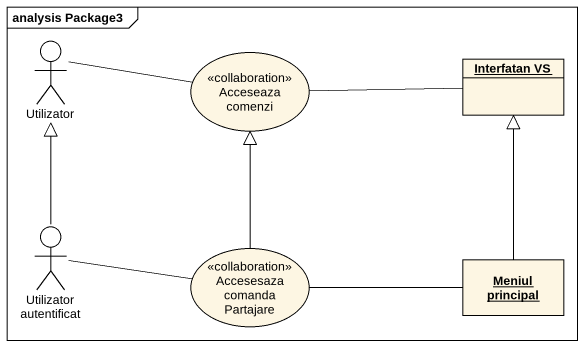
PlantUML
@startuml
mainframe analysis Package3
allowmixing
hide circle
hide empty members
actor Utilizator
usecase "Acceseaza comenzi" as Acceseaza_comenzi <<collaboration>>
object "Interfatan VS" as Interfatan_VS
actor "Utilizator autentificat" as Utilizator_autentificat
usecase "Accesesaza comanda Partajare" as Accesesaza_comanda_Partajare <<collaboration>>
object "Meniul principal" as Meniul_principal
Utilizator -right- Acceseaza_comenzi
Acceseaza_comenzi -right- Interfatan_VS
Utilizator_autentificat -up-|> Utilizator
Accesesaza_comanda_Partajare -up-|> Acceseaza_comenzi
Accesesaza_comanda_Partajare -left- Utilizator_autentificat
Accesesaza_comanda_Partajare -right- Meniul_principal
Meniul_principal -up-|> Interfatan_VS
@enduml
